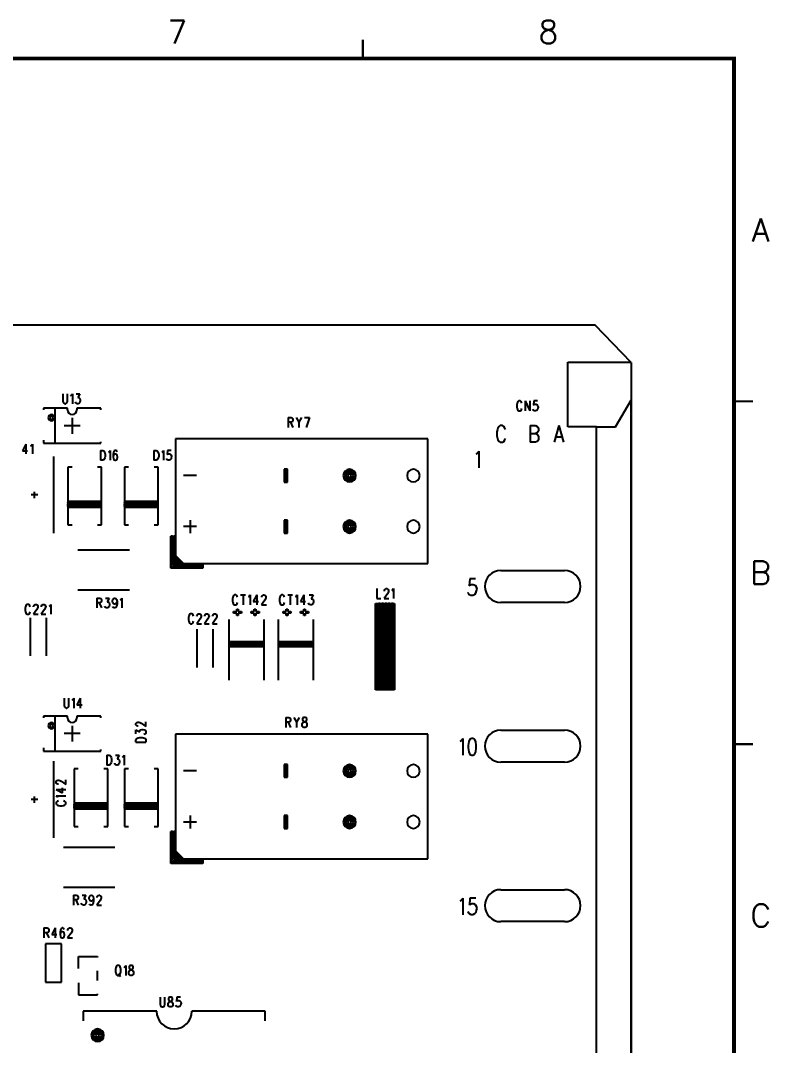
# Model space of a CAD drawing. Extents: x 295 to 953, y 10 to 290.
# Drawn here: x 788.3 to 886.5, y 155.4 to 290 of the extents above; entities that cross this region are included whole.
import ezdxf
from ezdxf.enums import TextEntityAlignment as Align

# ---------------------------------------------------------------- set-up
doc = ezdxf.new("R2010")
doc.units = 0
doc.header["$LTSCALE"] = 5
doc.header["$MEASUREMENT"] = 0
doc.layers.get('0').update_dxf_attribs({"linetype": 'CONTINUOUS', "lineweight": 25})
for name, color, linetype in [('COMP-SILK_GB', 6, 'CONTINUOUS'), ('문자', 4, 'CONTINUOUS'), ('테두리', 3, 'CONTINUOUS')]:
    doc.layers.add(name, color=color, linetype=linetype)
doc.styles.get("Standard").update_dxf_attribs({"font": 'simplex.shx'})

# ---------------------------------------------------------------- blocks, each defined once
blk = doc.blocks.new('C')
at = {"layer": '테두리'}
blk.add_line((405, 285), (405, 15), dxfattribs=at)
for points, const_width in [([(356.25, 287.5), (356.25, 285)], 0.3), ([(15, 285), (15, 15), (405, 15), (405, 285), (15, 285)], 0.5), ([(407.5, 240), (405, 240)], 0.3), ([(407.5, 195), (405, 195)], 0.3)]:
    blk.add_lwpolyline(points, dxfattribs=dict(at, const_width=const_width))
at = {"layer": '문자'}
for s, p in [('7', (331.88, 288.5)), ('8', (380.62, 288.5)), ('A', (408.5, 262.5)), ('B', (408.5, 217.5)), ('C', (408.5, 172.5))]:
    blk.add_text(s, height=3, dxfattribs=at).set_placement(p, align=Align.MIDDLE)

msp = doc.modelspace()

# ---------------------------------------------------------------- linework, layer by layer
at = {"layer": 'COMP-SILK_GB', "color": 7}
for p, q in [((863.73, 250), (505.48, 250)), ((868.48, 245.1), (863.73, 250)), ((860.13, 236.65), (860.13, 245.13)), ((860.13, 245.13), (868.45, 245.13)), ((868.48, 245.1), (868.48, 89.95)), ((793.82, 240.99), (793.82, 240.06)), ((794.45, 240.06), (794.45, 240.99)), ((794.94, 240.8), (795.08, 240.99)), ((795.08, 240.99), (795.08, 239.69)), ((795.57, 240.99), (796.07, 240.99)), ((796.07, 240.99), (795.8, 240.49)), ((793.82, 240.06), (793.86, 239.87)), ((793.86, 239.87), (793.95, 239.75)), ((793.95, 239.75), (794.09, 239.69)), ((794.09, 239.69), (794.18, 239.69)), ((794.18, 239.69), (794.31, 239.75)), ((794.31, 239.75), (794.4, 239.87)), ((794.4, 239.87), (794.45, 240.06)), ((794.85, 240.74), (794.94, 240.8)), ((795.53, 239.81), (795.48, 239.94)), ((795.57, 239.75), (795.53, 239.81)), ((795.71, 239.69), (795.57, 239.75)), ((795.84, 239.69), (795.71, 239.69)), ((795.8, 240.49), (795.93, 240.49)), ((795.98, 239.75), (795.84, 239.69)), ((795.93, 240.49), (796.02, 240.43)), ((796.07, 239.87), (795.98, 239.75)), ((796.02, 240.43), (796.07, 240.37)), ((796.07, 240.37), (796.11, 240.18)), ((796.11, 240.06), (796.07, 239.87)), ((796.11, 240.18), (796.11, 240.06)), ((853.49, 239.74), (853.45, 239.55)), ((853.45, 239.55), (853.45, 239.24)), ((853.54, 239.86), (853.49, 239.74)), ((853.63, 239.98), (853.54, 239.86)), ((853.72, 240.05), (853.63, 239.98)), ((853.9, 240.05), (853.72, 240.05)), ((853.99, 239.98), (853.9, 240.05)), ((854.08, 239.86), (853.99, 239.98)), ((854.12, 239.74), (854.08, 239.86)), ((854.53, 240.05), (855.16, 238.75)), ((854.53, 240.05), (854.53, 238.75)), ((855.16, 240.05), (855.16, 238.75)), ((855.7, 240.05), (855.65, 239.49)), ((855.65, 239.49), (855.7, 239.55)), ((856.15, 240.05), (855.7, 240.05)), ((855.7, 239.55), (855.83, 239.61)), ((855.83, 239.61), (855.97, 239.61)), ((855.97, 239.61), (856.1, 239.55)), ((856.1, 239.55), (856.19, 239.43)), ((866.4, 236.65), (868.48, 240.17)), ((868.48, 94.83), (868.48, 240.17)), ((868.48, 95.31), (868.48, 239.69)), ((794.42, 239.11), (791.28, 239.11)), ((791.28, 239.11), (791.28, 238.9)), ((792.75, 239.11), (792.75, 234.49)), ((794.42, 238.9), (794.42, 239.11)), ((798.82, 239.11), (795.68, 239.11)), ((795.68, 239.11), (795.68, 238.9)), ((798.82, 238.9), (798.82, 239.11)), ((853.45, 239.24), (853.49, 239.06)), ((853.49, 239.06), (853.54, 238.93)), ((853.54, 238.93), (853.63, 238.81)), ((853.63, 238.81), (853.72, 238.75)), ((853.72, 238.75), (853.9, 238.75)), ((853.9, 238.75), (853.99, 238.81)), ((853.99, 238.81), (854.08, 238.93)), ((854.08, 238.93), (854.12, 239.06)), ((855.61, 238.87), (855.56, 238.99)), ((855.65, 238.81), (855.61, 238.87)), ((855.79, 238.75), (855.65, 238.81)), ((855.92, 238.75), (855.79, 238.75)), ((856.06, 238.81), (855.92, 238.75)), ((856.15, 238.93), (856.06, 238.81)), ((856.19, 239.12), (856.15, 238.93)), ((856.19, 239.43), (856.24, 239.24)), ((856.24, 239.24), (856.19, 239.12)), ((795.05, 237.85), (795.05, 235.75)), ((823.42, 237.88), (823.82, 237.88)), ((823.42, 237.88), (823.42, 236.58)), ((823.82, 237.26), (823.42, 237.26)), ((823.73, 237.26), (824.05, 236.58)), ((823.82, 237.88), (823.96, 237.81)), ((823.96, 237.32), (823.82, 237.26)), ((823.96, 237.81), (824, 237.75)), ((824, 237.38), (823.96, 237.32)), ((824, 237.75), (824.05, 237.63)), ((824.05, 237.5), (824, 237.38)), ((824.05, 237.63), (824.05, 237.5)), ((824.45, 237.88), (824.81, 237.26)), ((825.17, 237.88), (824.81, 237.26)), ((824.81, 237.26), (824.81, 236.58)), ((825.58, 237.88), (826.21, 237.88)), ((826.21, 237.88), (825.76, 236.58)), ((796.1, 236.8), (794, 236.8)), ((850.89, 236.3), (850.82, 235.98)), ((850.82, 235.98), (850.82, 235.46)), ((850.97, 236.5), (850.89, 236.3)), ((851.12, 236.71), (850.97, 236.5)), ((851.27, 236.82), (851.12, 236.71)), ((851.58, 236.82), (851.27, 236.82)), ((851.73, 236.71), (851.58, 236.82)), ((851.88, 236.5), (851.73, 236.71)), ((851.96, 236.3), (851.88, 236.5)), ((855.22, 236.82), (855.9, 236.82)), ((855.22, 236.82), (855.22, 234.62)), ((855.22, 235.77), (855.9, 235.77)), ((855.9, 236.82), (856.13, 236.71)), ((856.13, 235.88), (855.9, 235.77)), ((855.9, 235.77), (856.13, 235.67)), ((856.13, 236.71), (856.21, 236.61)), ((856.21, 235.98), (856.13, 235.88)), ((856.13, 235.67), (856.21, 235.56)), ((856.21, 236.61), (856.28, 236.4)), ((856.28, 236.19), (856.21, 235.98)), ((856.21, 235.56), (856.28, 235.35)), ((856.28, 236.4), (856.28, 236.19)), ((858.97, 236.82), (858.36, 234.62)), ((858.97, 236.82), (859.58, 234.62)), ((863.92, 236.65), (860.13, 236.65)), ((863.92, 236.65), (866.4, 236.65)), ((863.92, 98.35), (863.92, 236.65)), ((788.96, 234.39), (788.51, 233.52)), ((788.96, 234.39), (788.96, 233.09)), ((789.59, 234.14), (789.68, 234.2)), ((789.68, 234.2), (789.82, 234.39)), ((789.82, 234.39), (789.82, 233.09)), ((791.28, 234.91), (791.28, 234.49)), ((791.28, 234.49), (798.82, 234.49)), ((798.82, 234.49), (798.82, 234.7)), ((808.64, 235.07), (808.64, 218.73)), ((841.75, 235.07), (808.64, 235.07)), ((841.75, 218.73), (841.75, 235.07)), ((850.82, 235.46), (850.89, 235.14)), ((850.89, 235.14), (850.97, 234.93)), ((850.97, 234.93), (851.12, 234.72)), ((851.12, 234.72), (851.27, 234.62)), ((851.27, 234.62), (851.58, 234.62)), ((851.58, 234.62), (851.73, 234.72)), ((851.73, 234.72), (851.88, 234.93)), ((851.88, 234.93), (851.96, 235.14)), ((855.9, 234.62), (855.22, 234.62)), ((856.13, 234.72), (855.9, 234.62)), ((856.21, 234.83), (856.13, 234.72)), ((856.28, 235.04), (856.21, 234.83)), ((856.28, 235.35), (856.28, 235.04)), ((858.59, 235.35), (859.35, 235.35)), ((788.51, 233.52), (789.19, 233.52)), ((798.77, 233.56), (799.08, 233.56)), ((798.77, 233.56), (798.77, 232.26)), ((799.08, 233.56), (799.22, 233.5)), ((799.22, 233.5), (799.31, 233.38)), ((799.31, 233.38), (799.35, 233.25)), ((799.35, 233.25), (799.4, 233.07)), ((799.4, 233.07), (799.4, 232.76)), ((799.8, 233.31), (799.89, 233.38)), ((799.89, 233.38), (800.03, 233.56)), ((800.03, 233.56), (800.03, 232.26)), ((800.48, 233.31), (800.43, 233)), ((800.43, 233), (800.43, 232.7)), ((800.48, 232.88), (800.43, 232.7)), ((800.57, 233.5), (800.48, 233.31)), ((800.57, 233), (800.48, 232.88)), ((800.7, 233.56), (800.57, 233.5)), ((800.7, 233.07), (800.57, 233)), ((800.79, 233.56), (800.7, 233.56)), ((800.75, 233.07), (800.7, 233.07)), ((800.88, 233), (800.75, 233.07)), ((800.93, 233.5), (800.79, 233.56)), ((800.97, 232.88), (800.88, 233)), ((800.97, 233.38), (800.93, 233.5)), ((801.02, 232.7), (800.97, 232.88)), ((805.78, 233.56), (806.09, 233.56)), ((805.78, 233.56), (805.78, 232.26)), ((806.09, 233.56), (806.23, 233.5)), ((806.23, 233.5), (806.32, 233.38)), ((806.32, 233.38), (806.36, 233.25)), ((806.36, 233.25), (806.41, 233.07)), ((806.41, 233.07), (806.41, 232.76)), ((806.81, 233.31), (806.9, 233.38)), ((806.9, 233.38), (807.04, 233.56)), ((807.04, 233.56), (807.04, 232.26)), ((807.58, 233.56), (807.53, 233)), ((807.53, 233), (807.58, 233.07)), ((808.03, 233.56), (807.58, 233.56)), ((807.58, 233.07), (807.71, 233.13)), ((807.71, 233.13), (807.85, 233.13)), ((807.85, 233.13), (807.98, 233.07)), ((807.98, 233.07), (808.07, 232.94)), ((808.07, 232.94), (808.12, 232.76)), ((848.09, 233.05), (848.24, 233.15)), ((848.24, 233.15), (848.47, 233.47)), ((848.47, 233.47), (848.47, 231.27)), ((792.62, 222.7), (792.62, 232.75)), ((799.08, 232.26), (798.77, 232.26)), ((799.22, 232.32), (799.08, 232.26)), ((799.31, 232.45), (799.22, 232.32)), ((799.35, 232.57), (799.31, 232.45)), ((799.4, 232.76), (799.35, 232.57)), ((800.43, 232.7), (800.48, 232.45)), ((800.48, 232.45), (800.57, 232.32)), ((800.57, 232.32), (800.7, 232.26)), ((800.7, 232.26), (800.75, 232.26)), ((800.75, 232.26), (800.88, 232.32)), ((800.88, 232.32), (800.97, 232.45)), ((800.97, 232.45), (801.02, 232.63)), ((801.02, 232.63), (801.02, 232.7)), ((806.09, 232.26), (805.78, 232.26)), ((806.23, 232.32), (806.09, 232.26)), ((806.32, 232.45), (806.23, 232.32)), ((806.36, 232.57), (806.32, 232.45)), ((806.41, 232.76), (806.36, 232.57)), ((807.49, 232.39), (807.44, 232.51)), ((807.53, 232.32), (807.49, 232.39)), ((807.67, 232.26), (807.53, 232.32)), ((807.8, 232.26), (807.67, 232.26)), ((807.94, 232.32), (807.8, 232.26)), ((808.03, 232.45), (807.94, 232.32)), ((808.07, 232.63), (808.03, 232.45)), ((808.12, 232.76), (808.07, 232.63)), ((795.03, 231.34), (794.5, 231.34)), ((794.5, 231.34), (794.5, 223.8)), ((798.9, 231.34), (798.38, 231.34)), ((798.9, 223.8), (798.9, 231.34)), ((802.45, 231.34), (801.93, 231.34)), ((801.93, 231.34), (801.93, 223.8)), ((806.33, 231.34), (805.8, 231.34)), ((806.33, 223.8), (806.33, 231.34)), ((811.37, 230.25), (809.69, 230.25)), ((822.89, 231.09), (822.89, 229.41)), ((823.31, 231.09), (822.89, 231.09)), ((823.1, 231.09), (823.1, 229.41)), ((823.31, 229.41), (823.31, 231.09)), ((822.89, 229.41), (823.31, 229.41)), ((790.52, 227.72), (789.68, 227.72)), ((790.1, 227.31), (790.1, 228.14)), ((798.9, 226.83), (794.5, 226.83)), ((794.5, 226.62), (794.5, 226.73)), ((794.5, 226.73), (798.9, 226.73)), ((798.9, 226.62), (794.5, 226.62)), ((794.5, 226.41), (794.5, 226.52)), ((794.5, 226.52), (798.9, 226.52)), ((798.9, 226.41), (794.5, 226.41)), ((794.5, 226.21), (794.5, 226.31)), ((794.5, 226.31), (798.9, 226.31)), ((798.9, 226.21), (794.5, 226.21)), ((794.5, 226.1), (798.9, 226.1)), ((798.9, 226.73), (798.9, 226.83)), ((798.9, 226.52), (798.9, 226.62)), ((798.9, 226.31), (798.9, 226.41)), ((798.9, 226.1), (798.9, 226.21)), ((806.33, 226.83), (801.93, 226.83)), ((801.93, 226.62), (801.93, 226.73)), ((801.93, 226.73), (806.33, 226.73)), ((806.33, 226.62), (801.93, 226.62)), ((801.93, 226.41), (801.93, 226.52)), ((801.93, 226.52), (806.33, 226.52)), ((806.33, 226.41), (801.93, 226.41)), ((801.93, 226.21), (801.93, 226.31)), ((801.93, 226.31), (806.33, 226.31)), ((806.33, 226.21), (801.93, 226.21)), ((801.93, 226.1), (806.33, 226.1)), ((806.33, 226.73), (806.33, 226.83)), ((806.33, 226.52), (806.33, 226.62)), ((806.33, 226.31), (806.33, 226.41)), ((806.33, 226.1), (806.33, 226.21)), ((794.5, 223.8), (795.03, 223.8)), ((798.38, 223.8), (798.9, 223.8)), ((801.93, 223.8), (802.45, 223.8)), ((805.8, 223.8), (806.33, 223.8)), ((811.37, 223.55), (809.69, 223.55)), ((810.53, 224.39), (810.53, 222.71)), ((822.89, 224.39), (822.89, 222.71)), ((823.31, 224.39), (822.89, 224.39)), ((823.1, 224.39), (823.1, 222.71)), ((823.31, 222.71), (823.31, 224.39)), ((808.22, 222.29), (808.01, 222.29)), ((808.01, 222.29), (808.01, 218.31)), ((808.01, 218.1), (808.01, 222.29)), ((808.01, 222.29), (808.64, 222.29)), ((808.22, 218.52), (808.22, 222.29)), ((808.64, 222.29), (808.43, 222.29)), ((808.43, 222.29), (808.43, 218.73)), ((808.64, 218.73), (808.64, 222.29)), ((808.64, 222.29), (808.64, 218.73)), ((822.89, 222.71), (823.31, 222.71)), ((802.56, 220.47), (795.8, 220.47)), ((808.64, 219.57), (808.64, 219.78)), ((808.64, 219.78), (809.69, 218.73)), ((809.48, 218.73), (808.64, 219.57)), ((808.64, 219.15), (808.64, 219.36)), ((808.64, 219.36), (809.27, 218.73)), ((808.01, 218.31), (812.21, 218.31)), ((812.21, 218.1), (808.01, 218.1)), ((812.21, 218.52), (808.22, 218.52)), ((808.43, 218.73), (812.21, 218.73)), ((809.06, 218.73), (808.64, 219.15)), ((808.64, 218.73), (808.64, 218.94)), ((808.64, 218.94), (808.85, 218.73)), ((808.64, 218.73), (812.21, 218.73)), ((808.64, 218.73), (841.75, 218.73)), ((808.85, 218.73), (809.06, 218.73)), ((809.27, 218.73), (809.48, 218.73)), ((812.21, 218.73), (812.21, 218.52)), ((812.21, 218.73), (812.21, 218.1)), ((812.21, 218.31), (812.21, 218.1)), ((847.27, 216.7), (847.2, 215.76)), ((848.03, 216.7), (847.27, 216.7)), ((851.35, 217.79), (859.73, 217.79)), ((835.07, 215.41), (835.07, 214.11)), ((836.1, 215.29), (836.15, 215.35)), ((836.15, 215.35), (836.24, 215.41)), ((836.24, 215.41), (836.42, 215.41)), ((836.42, 215.41), (836.51, 215.35)), ((836.51, 215.35), (836.55, 215.29)), ((837.14, 215.23), (837.27, 215.41)), ((837.27, 215.41), (837.27, 214.11)), ((847.2, 215.76), (847.27, 215.86)), ((847.27, 215.86), (847.5, 215.97)), ((847.5, 215.97), (847.73, 215.97)), ((847.73, 215.97), (847.96, 215.86)), ((847.96, 215.86), (848.11, 215.65)), ((848.11, 215.65), (848.19, 215.34)), ((848.19, 215.34), (848.11, 215.13)), ((802.56, 215.19), (795.8, 215.19)), ((798.28, 214.17), (798.69, 214.17)), ((798.28, 214.17), (798.28, 212.87)), ((798.69, 214.17), (798.82, 214.11)), ((798.82, 214.11), (798.87, 214.05)), ((798.87, 214.05), (798.91, 213.93)), ((799.41, 214.17), (799.9, 214.17)), ((799.9, 214.17), (799.63, 213.68)), ((800.35, 213.8), (800.4, 213.99)), ((800.4, 213.99), (800.49, 214.11)), ((800.49, 214.11), (800.62, 214.17)), ((800.62, 214.17), (800.67, 214.17)), ((800.67, 214.17), (800.8, 214.11)), ((800.8, 214.11), (800.89, 213.99)), ((800.89, 213.99), (800.94, 213.74)), ((801.34, 213.93), (801.43, 213.99)), ((801.43, 213.99), (801.57, 214.17)), ((801.57, 214.17), (801.57, 212.87)), ((816.14, 214.28), (816.09, 214.09)), ((816.09, 214.09), (816.09, 213.78)), ((816.18, 214.4), (816.14, 214.28)), ((816.27, 214.53), (816.18, 214.4)), ((816.36, 214.59), (816.27, 214.53)), ((816.54, 214.59), (816.36, 214.59)), ((816.63, 214.53), (816.54, 214.59)), ((816.72, 214.4), (816.63, 214.53)), ((816.77, 214.28), (816.72, 214.4)), ((817.17, 214.59), (817.8, 214.59)), ((817.49, 214.59), (817.49, 213.29)), ((818.21, 214.34), (818.3, 214.4)), ((818.3, 214.4), (818.43, 214.59)), ((818.43, 214.59), (818.43, 213.29)), ((819.29, 214.59), (818.84, 213.72)), ((819.29, 214.59), (819.29, 213.29)), ((819.96, 214.34), (820.01, 214.46)), ((819.96, 214.28), (819.96, 214.34)), ((820.01, 214.46), (820.05, 214.53)), ((820.05, 214.53), (820.14, 214.59)), ((820.14, 214.59), (820.32, 214.59)), ((820.32, 214.59), (820.41, 214.53)), ((820.46, 214.09), (820.37, 213.91)), ((820.41, 214.53), (820.46, 214.46)), ((820.46, 214.46), (820.5, 214.34)), ((820.5, 214.22), (820.46, 214.09)), ((820.5, 214.34), (820.5, 214.22)), ((822.32, 214.28), (822.28, 214.09)), ((822.28, 214.09), (822.28, 213.78)), ((822.37, 214.4), (822.32, 214.28)), ((822.46, 214.53), (822.37, 214.4)), ((822.55, 214.59), (822.46, 214.53)), ((822.73, 214.59), (822.55, 214.59)), ((822.82, 214.53), (822.73, 214.59)), ((822.91, 214.4), (822.82, 214.53)), ((822.95, 214.28), (822.91, 214.4)), ((823.36, 214.59), (823.99, 214.59)), ((823.67, 214.59), (823.67, 213.29)), ((824.39, 214.34), (824.48, 214.4)), ((824.48, 214.4), (824.62, 214.59)), ((824.62, 214.59), (824.62, 213.29)), ((825.47, 214.59), (825.02, 213.72)), ((825.47, 214.59), (825.47, 213.29)), ((826.19, 214.59), (826.69, 214.59)), ((826.69, 214.59), (826.42, 214.09)), ((826.42, 214.09), (826.55, 214.09)), ((826.55, 214.09), (826.64, 214.03)), ((826.64, 214.03), (826.69, 213.97)), ((826.69, 213.97), (826.73, 213.78)), ((835.07, 214.11), (835.61, 214.11)), ((836.46, 214.73), (836.01, 214.11)), ((836.01, 214.11), (836.64, 214.11)), ((836.06, 215.16), (836.1, 215.29)), ((836.06, 215.1), (836.06, 215.16)), ((836.55, 214.92), (836.46, 214.73)), ((836.55, 215.29), (836.6, 215.16)), ((836.6, 215.04), (836.55, 214.92)), ((836.6, 215.16), (836.6, 215.04)), ((837.05, 215.16), (837.14, 215.23)), ((847.12, 214.71), (847.04, 214.92)), ((847.2, 214.61), (847.12, 214.71)), ((847.43, 214.5), (847.2, 214.61)), ((847.65, 214.5), (847.43, 214.5)), ((847.88, 214.61), (847.65, 214.5)), ((848.03, 214.82), (847.88, 214.61)), ((848.11, 215.13), (848.03, 214.82)), ((788.91, 213.04), (788.87, 212.85)), ((788.87, 212.85), (788.87, 212.54)), ((788.96, 213.16), (788.91, 213.04)), ((789.05, 213.29), (788.96, 213.16)), ((789.14, 213.35), (789.05, 213.29)), ((789.32, 213.35), (789.14, 213.35)), ((789.41, 213.29), (789.32, 213.35)), ((789.5, 213.16), (789.41, 213.29)), ((789.54, 213.04), (789.5, 213.16)), ((790.4, 212.67), (789.95, 212.05)), ((789.99, 213.1), (790.04, 213.23)), ((789.99, 213.04), (789.99, 213.1)), ((790.04, 213.23), (790.08, 213.29)), ((790.08, 213.29), (790.17, 213.35)), ((790.17, 213.35), (790.35, 213.35)), ((790.35, 213.35), (790.44, 213.29)), ((790.49, 212.85), (790.4, 212.67)), ((790.44, 213.29), (790.49, 213.23)), ((790.49, 213.23), (790.53, 213.1)), ((790.53, 212.98), (790.49, 212.85)), ((790.53, 213.1), (790.53, 212.98)), ((791.43, 212.67), (790.98, 212.05)), ((791.03, 213.1), (791.07, 213.23)), ((791.03, 213.04), (791.03, 213.1)), ((791.07, 213.23), (791.12, 213.29)), ((791.12, 213.29), (791.21, 213.35)), ((791.21, 213.35), (791.39, 213.35)), ((791.39, 213.35), (791.48, 213.29)), ((791.52, 212.85), (791.43, 212.67)), ((791.48, 213.29), (791.52, 213.23)), ((791.52, 213.23), (791.57, 213.1)), ((791.57, 212.98), (791.52, 212.85)), ((791.57, 213.1), (791.57, 212.98)), ((792.02, 213.1), (792.11, 213.16)), ((792.11, 213.16), (792.24, 213.35)), ((792.24, 213.35), (792.24, 212.05)), ((798.69, 213.55), (798.28, 213.55)), ((798.6, 213.55), (798.91, 212.87)), ((798.82, 213.62), (798.69, 213.55)), ((798.87, 213.68), (798.82, 213.62)), ((798.91, 213.8), (798.87, 213.68)), ((798.91, 213.93), (798.91, 213.8)), ((799.36, 213), (799.32, 213.12)), ((799.41, 212.94), (799.36, 213)), ((799.54, 212.87), (799.41, 212.94)), ((799.68, 212.87), (799.54, 212.87)), ((799.63, 213.68), (799.77, 213.68)), ((799.81, 212.94), (799.68, 212.87)), ((799.77, 213.68), (799.86, 213.62)), ((799.9, 213.06), (799.81, 212.94)), ((799.86, 213.62), (799.9, 213.55)), ((799.9, 213.55), (799.95, 213.37)), ((799.95, 213.25), (799.9, 213.06)), ((799.95, 213.37), (799.95, 213.25)), ((800.35, 213.74), (800.35, 213.8)), ((800.4, 213.55), (800.35, 213.74)), ((800.49, 213.43), (800.4, 213.55)), ((800.44, 212.94), (800.4, 213.06)), ((800.58, 212.87), (800.44, 212.94)), ((800.62, 213.37), (800.49, 213.43)), ((800.67, 212.87), (800.58, 212.87)), ((800.67, 213.37), (800.62, 213.37)), ((800.8, 213.43), (800.67, 213.37)), ((800.8, 212.94), (800.67, 212.87)), ((800.89, 213.55), (800.8, 213.43)), ((800.89, 213.12), (800.8, 212.94)), ((800.94, 213.74), (800.89, 213.55)), ((800.94, 213.43), (800.89, 213.12)), ((800.94, 213.74), (800.94, 213.43)), ((816.09, 213.78), (816.14, 213.6)), ((816.14, 213.6), (816.18, 213.47)), ((816.18, 213.47), (816.27, 213.35)), ((816.27, 213.35), (816.36, 213.29)), ((816.36, 213.29), (816.54, 213.29)), ((816.54, 213.29), (816.63, 213.35)), ((816.63, 213.35), (816.72, 213.47)), ((816.66, 212.41), (816.66, 212.72)), ((816.66, 212.72), (816.87, 212.72)), ((816.72, 213.47), (816.77, 213.6)), ((816.87, 212.72), (816.87, 212.41)), ((818.84, 213.72), (819.51, 213.72)), ((818.96, 212.41), (818.96, 212.72)), ((818.96, 212.72), (819.17, 212.72)), ((819.17, 212.72), (819.17, 212.41)), ((820.37, 213.91), (819.92, 213.29)), ((819.92, 213.29), (820.55, 213.29)), ((822.28, 213.78), (822.32, 213.6)), ((822.32, 213.6), (822.37, 213.47)), ((822.37, 213.47), (822.46, 213.35)), ((822.46, 213.35), (822.55, 213.29)), ((822.55, 213.29), (822.73, 213.29)), ((822.73, 213.29), (822.82, 213.35)), ((822.82, 213.35), (822.91, 213.47)), ((822.91, 213.47), (822.95, 213.6)), ((823.16, 212.41), (823.16, 212.72)), ((823.16, 212.72), (823.36, 212.72)), ((823.36, 212.72), (823.36, 212.41)), ((825.02, 213.72), (825.7, 213.72)), ((825.46, 212.41), (825.46, 212.72)), ((825.46, 212.72), (825.67, 212.72)), ((825.67, 212.72), (825.67, 212.41)), ((826.15, 213.41), (826.1, 213.53)), ((826.19, 213.35), (826.15, 213.41)), ((826.33, 213.29), (826.19, 213.35)), ((826.46, 213.29), (826.33, 213.29)), ((826.6, 213.35), (826.46, 213.29)), ((826.69, 213.47), (826.6, 213.35)), ((826.73, 213.66), (826.69, 213.47)), ((826.73, 213.78), (826.73, 213.66)), ((834.89, 202.14), (834.89, 213.45)), ((834.89, 213.45), (837.4, 213.45)), ((835.1, 202.14), (835.1, 213.45)), ((835.52, 213.45), (835.31, 213.45)), ((835.31, 213.45), (835.31, 202.14)), ((835.52, 202.14), (835.52, 213.45)), ((835.94, 213.45), (835.73, 213.45)), ((835.73, 213.45), (835.73, 202.14)), ((835.94, 202.14), (835.94, 213.45)), ((836.36, 213.45), (836.15, 213.45)), ((836.15, 213.45), (836.15, 202.14)), ((836.36, 202.14), (836.36, 213.45)), ((836.78, 213.45), (836.57, 213.45)), ((836.57, 213.45), (836.57, 202.14)), ((836.78, 202.14), (836.78, 213.45)), ((837.2, 213.45), (836.99, 213.45)), ((836.99, 213.45), (836.99, 202.14)), ((837.2, 202.14), (837.2, 213.45)), ((837.4, 213.45), (837.4, 202.14)), ((859.73, 213.6), (851.35, 213.6)), ((788.87, 212.54), (788.91, 212.36)), ((788.91, 212.36), (788.96, 212.24)), ((788.96, 212.24), (789.05, 212.11)), ((789.05, 212.11), (789.14, 212.05)), ((789.14, 212.05), (789.32, 212.05)), ((789.32, 212.05), (789.41, 212.11)), ((789.41, 212.11), (789.5, 212.24)), ((789.5, 212.24), (789.54, 212.36)), ((789.55, 211.59), (789.55, 206.57)), ((789.95, 212.05), (790.58, 212.05)), ((790.98, 212.05), (791.61, 212.05)), ((791.65, 211.59), (791.65, 206.57)), ((810.36, 211.8), (810.32, 211.62)), ((810.32, 211.62), (810.32, 211.31)), ((810.32, 211.31), (810.36, 211.12)), ((810.41, 211.93), (810.36, 211.8)), ((810.5, 212.05), (810.41, 211.93)), ((810.59, 212.11), (810.5, 212.05)), ((810.77, 212.11), (810.59, 212.11)), ((810.86, 212.05), (810.77, 212.11)), ((810.95, 211.93), (810.86, 212.05)), ((810.99, 211.8), (810.95, 211.93)), ((811.85, 211.43), (811.4, 210.81)), ((811.44, 211.86), (811.49, 211.99)), ((811.44, 211.8), (811.44, 211.86)), ((811.49, 211.99), (811.53, 212.05)), ((811.53, 212.05), (811.62, 212.11)), ((811.62, 212.11), (811.8, 212.11)), ((811.8, 212.11), (811.89, 212.05)), ((811.94, 211.62), (811.85, 211.43)), ((811.89, 212.05), (811.94, 211.99)), ((811.94, 211.99), (811.98, 211.86)), ((811.98, 211.74), (811.94, 211.62)), ((811.98, 211.86), (811.98, 211.74)), ((812.88, 211.43), (812.43, 210.81)), ((812.48, 211.86), (812.52, 211.99)), ((812.48, 211.8), (812.48, 211.86)), ((812.52, 211.99), (812.57, 212.05)), ((812.57, 212.05), (812.66, 212.11)), ((812.66, 212.11), (812.84, 212.11)), ((812.84, 212.11), (812.93, 212.05)), ((812.97, 211.62), (812.88, 211.43)), ((812.93, 212.05), (812.97, 211.99)), ((812.97, 211.99), (813.02, 211.86)), ((813.02, 211.74), (812.97, 211.62)), ((813.02, 211.86), (813.02, 211.74)), ((813.92, 211.43), (813.47, 210.81)), ((813.51, 211.86), (813.56, 211.99)), ((813.51, 211.8), (813.51, 211.86)), ((813.56, 211.99), (813.6, 212.05)), ((813.6, 212.05), (813.69, 212.11)), ((813.69, 212.11), (813.87, 212.11)), ((813.87, 212.11), (813.96, 212.05)), ((814.01, 211.62), (813.92, 211.43)), ((813.96, 212.05), (814.01, 211.99)), ((814.01, 211.99), (814.05, 211.86)), ((814.05, 211.74), (814.01, 211.62)), ((814.05, 211.86), (814.05, 211.74)), ((815.61, 211.36), (815.61, 203.4)), ((816.24, 212.2), (816.24, 212.41)), ((816.24, 212.41), (816.66, 212.41)), ((816.66, 212.2), (816.24, 212.2)), ((816.66, 211.88), (816.66, 212.2)), ((816.87, 211.88), (816.66, 211.88)), ((816.87, 212.41), (817.29, 212.41)), ((817.29, 212.2), (816.87, 212.2)), ((816.87, 212.2), (816.87, 211.88)), ((817.29, 212.41), (817.29, 212.2)), ((818.55, 212.2), (818.55, 212.41)), ((818.55, 212.41), (818.96, 212.41)), ((818.96, 212.2), (818.55, 212.2)), ((818.96, 211.88), (818.96, 212.2)), ((819.17, 211.88), (818.96, 211.88)), ((819.17, 212.41), (819.59, 212.41)), ((819.59, 212.2), (819.17, 212.2)), ((819.17, 212.2), (819.17, 211.88)), ((819.59, 212.41), (819.59, 212.2)), ((820.22, 211.36), (820.22, 203.4)), ((822.11, 211.36), (822.11, 203.4)), ((822.74, 212.2), (822.74, 212.41)), ((822.74, 212.41), (823.16, 212.41)), ((823.16, 212.2), (822.74, 212.2)), ((823.16, 211.88), (823.16, 212.2)), ((823.36, 211.88), (823.16, 211.88)), ((823.36, 212.41), (823.78, 212.41)), ((823.78, 212.2), (823.36, 212.2)), ((823.36, 212.2), (823.36, 211.88)), ((823.78, 212.41), (823.78, 212.2)), ((825.04, 212.2), (825.04, 212.41)), ((825.04, 212.41), (825.46, 212.41)), ((825.46, 212.2), (825.04, 212.2)), ((825.46, 211.88), (825.46, 212.2)), ((825.67, 211.88), (825.46, 211.88)), ((825.67, 212.41), (826.09, 212.41)), ((826.09, 212.2), (825.67, 212.2)), ((825.67, 212.2), (825.67, 211.88)), ((826.09, 212.41), (826.09, 212.2)), ((826.72, 211.36), (826.72, 203.4)), ((810.36, 211.12), (810.41, 211)), ((810.41, 211), (810.5, 210.87)), ((810.5, 210.87), (810.59, 210.81)), ((810.59, 210.81), (810.77, 210.81)), ((810.77, 210.81), (810.86, 210.87)), ((810.86, 210.87), (810.95, 211)), ((810.95, 211), (810.99, 211.12)), ((811.4, 210.81), (812.03, 210.81)), ((811.42, 210.1), (811.42, 205.07)), ((812.43, 210.81), (813.06, 210.81)), ((813.47, 210.81), (814.1, 210.81)), ((813.52, 210.1), (813.52, 205.07)), ((820.22, 208.42), (815.61, 208.42)), ((815.61, 208.42), (815.61, 208.22)), ((815.61, 208.22), (820.22, 208.22)), ((820.22, 208.01), (815.61, 208.01)), ((815.61, 208.01), (815.61, 207.8)), ((815.61, 207.8), (820.22, 207.8)), ((820.22, 208.22), (820.22, 208.01)), ((826.72, 208.42), (822.11, 208.42)), ((822.11, 208.42), (822.11, 208.22)), ((822.11, 208.22), (826.72, 208.22)), ((826.72, 208.01), (822.11, 208.01)), ((822.11, 208.01), (822.11, 207.8)), ((822.11, 207.8), (826.72, 207.8)), ((826.72, 208.22), (826.72, 208.01)), ((837.4, 202.14), (834.89, 202.14)), ((835.31, 202.14), (835.1, 202.14)), ((835.73, 202.14), (835.52, 202.14)), ((836.15, 202.14), (835.94, 202.14)), ((836.57, 202.14), (836.36, 202.14)), ((836.99, 202.14), (836.78, 202.14)), ((837.4, 202.14), (837.2, 202.14)), ((794, 201.03), (794, 200.1)), ((794.63, 200.1), (794.63, 201.03)), ((795.04, 200.78), (795.13, 200.84)), ((795.13, 200.84), (795.26, 201.03)), ((795.26, 201.03), (795.26, 199.73)), ((796.12, 201.03), (795.67, 200.16)), ((796.12, 201.03), (796.12, 199.73)), ((794, 200.1), (794.05, 199.91)), ((794.05, 199.91), (794.14, 199.79)), ((794.14, 199.79), (794.27, 199.73)), ((794.27, 199.73), (794.36, 199.73)), ((794.36, 199.73), (794.5, 199.79)), ((794.5, 199.79), (794.59, 199.91)), ((794.59, 199.91), (794.63, 200.1)), ((795.67, 200.16), (796.34, 200.16)), ((794.42, 198.68), (791.28, 198.68)), ((791.28, 198.68), (791.28, 198.47)), ((792.75, 198.68), (792.75, 194.07)), ((794.42, 198.47), (794.42, 198.68)), ((798.82, 198.68), (795.68, 198.68)), ((795.68, 198.68), (795.68, 198.47)), ((798.82, 198.47), (798.82, 198.68)), ((803.48, 197.81), (803.55, 197.85)), ((803.55, 197.85), (803.67, 197.9)), ((803.67, 197.9), (803.79, 197.9)), ((803.79, 197.9), (803.92, 197.85)), ((803.92, 197.85), (804.1, 197.76)), ((804.72, 197.31), (804.72, 197.94)), ((823.1, 198.5), (823.51, 198.5)), ((823.1, 198.5), (823.1, 197.2)), ((823.51, 197.88), (823.1, 197.88)), ((823.42, 197.88), (823.73, 197.2)), ((823.51, 198.5), (823.64, 198.44)), ((823.64, 197.94), (823.51, 197.88)), ((823.64, 198.44), (823.69, 198.38)), ((823.69, 198), (823.64, 197.94)), ((823.69, 198.38), (823.73, 198.25)), ((823.73, 198.13), (823.69, 198)), ((823.73, 198.25), (823.73, 198.13)), ((824.14, 198.5), (824.5, 197.88)), ((824.86, 198.5), (824.5, 197.88)), ((824.5, 197.88), (824.5, 197.2)), ((825.35, 198.44), (825.31, 198.31)), ((825.31, 198.31), (825.31, 198.19)), ((825.31, 198.19), (825.35, 198.07)), ((825.31, 197.76), (825.4, 197.88)), ((825.49, 198.5), (825.35, 198.44)), ((825.35, 198.07), (825.44, 198)), ((825.4, 197.88), (825.53, 197.94)), ((825.44, 198), (825.62, 197.94)), ((825.67, 198.5), (825.49, 198.5)), ((825.53, 197.94), (825.71, 198)), ((825.62, 197.94), (825.76, 197.88)), ((825.8, 198.44), (825.67, 198.5)), ((825.71, 198), (825.8, 198.07)), ((825.76, 197.88), (825.85, 197.76)), ((825.85, 198.31), (825.8, 198.44)), ((825.8, 198.07), (825.85, 198.19)), ((825.85, 198.19), (825.85, 198.31)), ((795.05, 197.42), (795.05, 195.33)), ((803.42, 197.72), (803.48, 197.81)), ((803.42, 197.54), (803.42, 197.72)), ((803.48, 197.45), (803.42, 197.54)), ((803.42, 196.37), (803.42, 196.86)), ((803.42, 196.86), (803.92, 196.59)), ((803.55, 197.4), (803.48, 197.45)), ((803.67, 197.36), (803.55, 197.4)), ((803.73, 197.36), (803.67, 197.36)), ((803.92, 196.73), (803.98, 196.82)), ((803.92, 196.59), (803.92, 196.73)), ((803.98, 196.82), (804.04, 196.86)), ((804.04, 196.86), (804.23, 196.91)), ((804.1, 197.76), (804.72, 197.31)), ((804.23, 196.91), (804.35, 196.91)), ((804.35, 196.91), (804.54, 196.86)), ((804.54, 196.86), (804.66, 196.77)), ((804.66, 196.77), (804.72, 196.64)), ((804.72, 196.5), (804.66, 196.37)), ((804.72, 196.64), (804.72, 196.5)), ((825.26, 197.63), (825.31, 197.76)), ((825.26, 197.45), (825.26, 197.63)), ((825.31, 197.32), (825.26, 197.45)), ((825.35, 197.26), (825.31, 197.32)), ((825.49, 197.2), (825.35, 197.26)), ((825.67, 197.2), (825.49, 197.2)), ((825.8, 197.26), (825.67, 197.2)), ((825.85, 197.32), (825.8, 197.26)), ((825.85, 197.76), (825.89, 197.63)), ((825.89, 197.45), (825.85, 197.32)), ((825.89, 197.63), (825.89, 197.45)), ((851.35, 196.84), (859.73, 196.84)), ((796.1, 196.38), (794, 196.38)), ((803.42, 195.56), (803.48, 195.69)), ((803.42, 195.24), (803.42, 195.56)), ((803.42, 195.24), (804.72, 195.24)), ((803.48, 195.69), (803.61, 195.78)), ((803.61, 195.78), (803.73, 195.83)), ((803.73, 195.83), (803.92, 195.87)), ((803.92, 195.87), (804.23, 195.87)), ((804.23, 195.87), (804.41, 195.83)), ((804.41, 195.83), (804.54, 195.78)), ((804.6, 196.32), (804.47, 196.28)), ((804.54, 195.78), (804.66, 195.69)), ((804.66, 196.37), (804.6, 196.32)), ((804.66, 195.69), (804.72, 195.56)), ((804.72, 195.56), (804.72, 195.24)), ((808.64, 196.3), (808.64, 179.95)), ((841.75, 196.3), (808.64, 196.3)), ((841.75, 179.95), (841.75, 196.3)), ((846, 195.33), (846.15, 195.43)), ((846.15, 195.43), (846.38, 195.75)), ((846.38, 195.75), (846.38, 193.55)), ((847.14, 195.33), (847.06, 194.8)), ((847.29, 195.64), (847.14, 195.33)), ((847.52, 195.75), (847.29, 195.64)), ((847.67, 195.75), (847.52, 195.75)), ((847.9, 195.64), (847.67, 195.75)), ((848.05, 195.33), (847.9, 195.64)), ((848.13, 194.8), (848.05, 195.33)), ((791.28, 194.49), (791.28, 194.07)), ((791.28, 194.07), (798.82, 194.07)), ((798.82, 194.07), (798.82, 194.28)), ((847.06, 194.8), (847.06, 194.49)), ((847.06, 194.49), (847.14, 193.97)), ((847.14, 193.97), (847.29, 193.65)), ((847.9, 193.65), (848.05, 193.97)), ((848.05, 193.97), (848.13, 194.49)), ((848.13, 194.49), (848.13, 194.8)), ((792.62, 182.68), (792.62, 192.74)), ((799.59, 193.55), (799.91, 193.55)), ((799.59, 193.55), (799.59, 192.25)), ((799.91, 193.55), (800.04, 193.49)), ((800.04, 193.49), (800.13, 193.36)), ((800.13, 192.44), (800.04, 192.31)), ((800.13, 193.36), (800.18, 193.24)), ((800.18, 192.56), (800.13, 192.44)), ((800.18, 193.24), (800.22, 193.05)), ((800.22, 192.75), (800.18, 192.56)), ((800.22, 193.05), (800.22, 192.75)), ((800.67, 192.37), (800.63, 192.5)), ((800.72, 193.55), (801.21, 193.55)), ((801.21, 193.55), (800.94, 193.05)), ((800.94, 193.05), (801.08, 193.05)), ((801.08, 193.05), (801.17, 192.99)), ((801.21, 192.44), (801.12, 192.31)), ((801.17, 192.99), (801.21, 192.93)), ((801.21, 192.93), (801.26, 192.75)), ((801.26, 192.62), (801.21, 192.44)), ((801.26, 192.75), (801.26, 192.62)), ((801.66, 193.3), (801.75, 193.36)), ((801.75, 193.36), (801.89, 193.55)), ((801.89, 193.55), (801.89, 192.25)), ((847.29, 193.65), (847.52, 193.55)), ((847.52, 193.55), (847.67, 193.55)), ((847.67, 193.55), (847.9, 193.65)), ((859.73, 192.65), (851.35, 192.65)), ((795.85, 191.74), (795.33, 191.74)), ((795.33, 191.74), (795.33, 184.2)), ((799.73, 191.74), (799.2, 191.74)), ((799.91, 192.25), (799.59, 192.25)), ((799.73, 184.2), (799.73, 191.74)), ((800.04, 192.31), (799.91, 192.25)), ((800.72, 192.31), (800.67, 192.37)), ((800.85, 192.25), (800.72, 192.31)), ((800.99, 192.25), (800.85, 192.25)), ((801.12, 192.31), (800.99, 192.25)), ((802.45, 191.74), (801.93, 191.74)), ((801.93, 191.74), (801.93, 184.2)), ((806.33, 191.74), (805.8, 191.74)), ((806.33, 184.2), (806.33, 191.74)), ((811.37, 191.48), (809.69, 191.48)), ((822.89, 192.32), (822.89, 190.64)), ((823.31, 192.32), (822.89, 192.32)), ((823.1, 192.32), (823.1, 190.64)), ((823.31, 190.64), (823.31, 192.32)), ((792.93, 190.08), (792.99, 190.17)), ((792.93, 189.9), (792.93, 190.08)), ((792.99, 189.81), (792.93, 189.9)), ((792.99, 190.17), (793.05, 190.22)), ((793.05, 189.77), (792.99, 189.81)), ((793.05, 190.22), (793.18, 190.26)), ((793.18, 189.72), (793.05, 189.77)), ((793.18, 190.26), (793.3, 190.26)), ((793.3, 190.26), (793.42, 190.22)), ((793.42, 190.22), (793.61, 190.13)), ((793.61, 190.13), (794.23, 189.68)), ((794.23, 189.68), (794.23, 190.31)), ((822.89, 190.64), (823.31, 190.64)), ((792.93, 189.05), (794.23, 189.05)), ((792.93, 189.05), (793.79, 188.6)), ((793.24, 189.72), (793.18, 189.72)), ((793.79, 188.6), (793.79, 189.27)), ((790.52, 187.71), (789.68, 187.71)), ((790.1, 187.29), (790.1, 188.13)), ((793.11, 188.06), (792.93, 188.19)), ((792.93, 188.19), (794.23, 188.19)), ((792.99, 187.43), (792.93, 187.34)), ((792.93, 187.34), (792.93, 187.16)), ((792.93, 187.16), (792.99, 187.07)), ((793.11, 187.52), (792.99, 187.43)), ((792.99, 187.07), (793.11, 186.98)), ((793.18, 187.97), (793.11, 188.06)), ((793.24, 187.56), (793.11, 187.52)), ((794.04, 187.52), (793.92, 187.56)), ((794.17, 187.43), (794.04, 187.52)), ((794.04, 186.98), (794.17, 187.07)), ((794.23, 187.34), (794.17, 187.43)), ((794.17, 187.07), (794.23, 187.16)), ((794.23, 187.16), (794.23, 187.34)), ((799.73, 187.23), (795.33, 187.23)), ((795.33, 187.02), (795.33, 187.13)), ((795.33, 187.13), (799.73, 187.13)), ((799.73, 187.13), (799.73, 187.23)), ((806.33, 187.23), (801.93, 187.23)), ((801.93, 187.02), (801.93, 187.13)), ((801.93, 187.13), (806.33, 187.13)), ((806.33, 187.13), (806.33, 187.23)), ((793.11, 186.98), (793.24, 186.93)), ((793.24, 186.93), (793.42, 186.89)), ((793.42, 186.89), (793.73, 186.89)), ((793.73, 186.89), (793.92, 186.93)), ((793.92, 186.93), (794.04, 186.98)), ((799.73, 187.02), (795.33, 187.02)), ((795.33, 186.81), (795.33, 186.92)), ((795.33, 186.92), (799.73, 186.92)), ((799.73, 186.81), (795.33, 186.81)), ((795.33, 186.61), (795.33, 186.71)), ((795.33, 186.71), (799.73, 186.71)), ((799.73, 186.61), (795.33, 186.61)), ((795.33, 186.5), (799.73, 186.5)), ((799.73, 186.92), (799.73, 187.02)), ((799.73, 186.71), (799.73, 186.81)), ((799.73, 186.5), (799.73, 186.61)), ((806.33, 187.02), (801.93, 187.02)), ((801.93, 186.81), (801.93, 186.92)), ((801.93, 186.92), (806.33, 186.92)), ((806.33, 186.81), (801.93, 186.81)), ((801.93, 186.61), (801.93, 186.71)), ((801.93, 186.71), (806.33, 186.71)), ((806.33, 186.61), (801.93, 186.61)), ((801.93, 186.5), (806.33, 186.5)), ((806.33, 186.92), (806.33, 187.02)), ((806.33, 186.71), (806.33, 186.81)), ((806.33, 186.5), (806.33, 186.61)), ((811.37, 184.77), (809.69, 184.77)), ((810.53, 185.61), (810.53, 183.93)), ((822.89, 185.61), (822.89, 183.93)), ((823.31, 185.61), (822.89, 185.61)), ((823.1, 185.61), (823.1, 183.93)), ((823.31, 183.93), (823.31, 185.61)), ((795.33, 184.2), (795.85, 184.2)), ((799.2, 184.2), (799.73, 184.2)), ((801.93, 184.2), (802.45, 184.2)), ((805.8, 184.2), (806.33, 184.2)), ((808.22, 183.51), (808.01, 183.51)), ((808.01, 183.51), (808.01, 179.53)), ((808.01, 179.32), (808.01, 183.51)), ((808.01, 183.51), (808.64, 183.51)), ((808.22, 179.74), (808.22, 183.51)), ((808.64, 183.51), (808.43, 183.51)), ((808.43, 183.51), (808.43, 179.95)), ((808.64, 179.95), (808.64, 183.51)), ((808.64, 183.51), (808.64, 179.95)), ((822.89, 183.93), (823.31, 183.93)), ((800.66, 181.44), (793.9, 181.44)), ((808.64, 180.79), (808.64, 181)), ((808.64, 181), (809.69, 179.95)), ((809.48, 179.95), (808.64, 180.79)), ((808.64, 180.37), (808.64, 180.58)), ((808.64, 180.58), (809.27, 179.95)), ((809.06, 179.95), (808.64, 180.37)), ((808.01, 179.53), (812.21, 179.53)), ((812.21, 179.32), (808.01, 179.32)), ((812.21, 179.74), (808.22, 179.74)), ((808.43, 179.95), (812.21, 179.95)), ((808.64, 179.95), (808.64, 180.16)), ((808.64, 180.16), (808.85, 179.95)), ((808.64, 179.95), (812.21, 179.95)), ((808.64, 179.95), (841.75, 179.95)), ((808.85, 179.95), (809.06, 179.95)), ((809.27, 179.95), (809.48, 179.95)), ((812.21, 179.95), (812.21, 179.74)), ((812.21, 179.95), (812.21, 179.32)), ((812.21, 179.53), (812.21, 179.32)), ((800.66, 176.16), (793.9, 176.16)), ((795.21, 175.17), (795.62, 175.17)), ((795.21, 175.17), (795.21, 173.87)), ((795.62, 175.17), (795.75, 175.1)), ((795.75, 175.1), (795.8, 175.04)), ((795.8, 175.04), (795.84, 174.92)), ((796.34, 175.17), (796.83, 175.17)), ((796.83, 175.17), (796.56, 174.67)), ((797.28, 174.79), (797.33, 174.98)), ((797.33, 174.98), (797.42, 175.1)), ((797.42, 175.1), (797.55, 175.17)), ((797.55, 175.17), (797.6, 175.17)), ((797.6, 175.17), (797.73, 175.1)), ((797.73, 175.1), (797.82, 174.98)), ((797.82, 174.98), (797.87, 174.73)), ((798.32, 174.92), (798.36, 175.04)), ((798.36, 175.04), (798.41, 175.1)), ((798.41, 175.1), (798.5, 175.17)), ((798.5, 175.17), (798.68, 175.17)), ((798.68, 175.17), (798.77, 175.1)), ((798.77, 175.1), (798.81, 175.04)), ((798.81, 175.04), (798.86, 174.92)), ((851.35, 175.88), (859.73, 175.88)), ((795.62, 174.55), (795.21, 174.55)), ((795.53, 174.55), (795.84, 173.87)), ((795.75, 174.61), (795.62, 174.55)), ((795.8, 174.67), (795.75, 174.61)), ((795.84, 174.79), (795.8, 174.67)), ((795.84, 174.92), (795.84, 174.79)), ((796.29, 173.99), (796.25, 174.11)), ((796.34, 173.93), (796.29, 173.99)), ((796.47, 173.87), (796.34, 173.93)), ((796.61, 173.87), (796.47, 173.87)), ((796.56, 174.67), (796.7, 174.67)), ((796.74, 173.93), (796.61, 173.87)), ((796.7, 174.67), (796.79, 174.61)), ((796.83, 174.05), (796.74, 173.93)), ((796.79, 174.61), (796.83, 174.55)), ((796.83, 174.55), (796.88, 174.36)), ((796.88, 174.24), (796.83, 174.05)), ((796.88, 174.36), (796.88, 174.24)), ((797.28, 174.73), (797.28, 174.79)), ((797.33, 174.55), (797.28, 174.73)), ((797.42, 174.42), (797.33, 174.55)), ((797.37, 173.93), (797.33, 174.05)), ((797.51, 173.87), (797.37, 173.93)), ((797.55, 174.36), (797.42, 174.42)), ((797.6, 173.87), (797.51, 173.87)), ((797.6, 174.36), (797.55, 174.36)), ((797.73, 174.42), (797.6, 174.36)), ((797.73, 173.93), (797.6, 173.87)), ((797.82, 174.55), (797.73, 174.42)), ((797.82, 174.11), (797.73, 173.93)), ((797.87, 174.73), (797.82, 174.55)), ((797.87, 174.42), (797.82, 174.11)), ((797.87, 174.73), (797.87, 174.42)), ((798.72, 174.48), (798.27, 173.87)), ((798.27, 173.87), (798.9, 173.87)), ((798.32, 174.86), (798.32, 174.92)), ((798.81, 174.67), (798.72, 174.48)), ((798.86, 174.79), (798.81, 174.67)), ((798.86, 174.92), (798.86, 174.79)), ((846, 174.37), (846.15, 174.48)), ((846.15, 174.48), (846.38, 174.79)), ((846.38, 174.79), (846.38, 172.59)), ((847.29, 174.79), (847.22, 173.85)), ((847.22, 173.85), (847.29, 173.95)), ((848.05, 174.79), (847.29, 174.79)), ((847.29, 173.95), (847.52, 174.06)), ((847.52, 174.06), (847.75, 174.06)), ((847.75, 174.06), (847.98, 173.95)), ((847.98, 173.95), (848.13, 173.74)), ((848.13, 173.74), (848.21, 173.43)), ((847.14, 172.8), (847.06, 173.01)), ((847.22, 172.7), (847.14, 172.8)), ((847.44, 172.59), (847.22, 172.7)), ((847.67, 172.59), (847.44, 172.59)), ((847.9, 172.7), (847.67, 172.59)), ((848.05, 172.91), (847.9, 172.7)), ((848.13, 173.22), (848.05, 172.91)), ((848.21, 173.43), (848.13, 173.22)), ((859.73, 171.69), (851.35, 171.69)), ((791.34, 170.86), (791.75, 170.86)), ((791.34, 170.86), (791.34, 169.56)), ((791.75, 170.24), (791.34, 170.24)), ((791.66, 170.24), (791.97, 169.56)), ((791.75, 170.86), (791.88, 170.8)), ((791.88, 170.31), (791.75, 170.24)), ((791.88, 170.8), (791.93, 170.74)), ((791.93, 170.37), (791.88, 170.31)), ((791.93, 170.74), (791.97, 170.61)), ((791.97, 170.49), (791.93, 170.37)), ((791.97, 170.61), (791.97, 170.49)), ((792.83, 170.86), (792.38, 170)), ((792.38, 170), (793.05, 170)), ((792.83, 170.86), (792.83, 169.56)), ((793.5, 170.61), (793.46, 170.31)), ((793.46, 170.31), (793.46, 170)), ((793.5, 170.18), (793.46, 170)), ((793.46, 170), (793.5, 169.75)), ((793.59, 170.8), (793.5, 170.61)), ((793.59, 170.31), (793.5, 170.18)), ((793.5, 169.75), (793.59, 169.62)), ((793.73, 170.86), (793.59, 170.8)), ((793.73, 170.37), (793.59, 170.31)), ((793.59, 169.62), (793.73, 169.56)), ((793.82, 170.86), (793.73, 170.86)), ((793.77, 170.37), (793.73, 170.37)), ((793.73, 169.56), (793.77, 169.56)), ((793.91, 170.31), (793.77, 170.37)), ((793.77, 169.56), (793.91, 169.62)), ((793.95, 170.8), (793.82, 170.86)), ((794, 170.18), (793.91, 170.31)), ((793.91, 169.62), (794, 169.75)), ((794, 170.68), (793.95, 170.8)), ((794.04, 170), (794, 170.18)), ((794, 169.75), (794.04, 169.93)), ((794.04, 169.93), (794.04, 170)), ((794.9, 170.18), (794.45, 169.56)), ((794.45, 169.56), (795.08, 169.56)), ((794.49, 170.61), (794.54, 170.74)), ((794.49, 170.55), (794.49, 170.61)), ((794.54, 170.74), (794.58, 170.8)), ((794.58, 170.8), (794.67, 170.86)), ((794.67, 170.86), (794.85, 170.86)), ((794.85, 170.86), (794.94, 170.8)), ((794.99, 170.37), (794.9, 170.18)), ((794.94, 170.8), (794.99, 170.74)), ((794.99, 170.74), (795.03, 170.61)), ((795.03, 170.49), (794.99, 170.37)), ((795.03, 170.61), (795.03, 170.49)), ((793.63, 168.78), (791.53, 168.78)), ((791.53, 168.78), (791.53, 163.75)), ((793.63, 163.75), (793.63, 168.78)), ((795.86, 165.56), (795.86, 167.13)), ((795.86, 167.13), (798.37, 167.13)), ((798.37, 167.13), (798.37, 167.02)), ((800.78, 165.63), (800.73, 165.44)), ((800.82, 165.75), (800.78, 165.63)), ((800.91, 165.87), (800.82, 165.75)), ((801, 165.94), (800.91, 165.87)), ((801.18, 165.94), (801, 165.94)), ((801.27, 165.87), (801.18, 165.94)), ((801.36, 165.75), (801.27, 165.87)), ((801.41, 165.63), (801.36, 165.75)), ((801.45, 165.44), (801.41, 165.63)), ((801.86, 165.69), (801.95, 165.75)), ((801.95, 165.75), (802.08, 165.94)), ((802.08, 165.94), (802.08, 164.64)), ((802.58, 165.87), (802.53, 165.75)), ((802.53, 165.75), (802.53, 165.63)), ((802.53, 165.63), (802.58, 165.5)), ((802.71, 165.94), (802.58, 165.87)), ((802.89, 165.94), (802.71, 165.94)), ((803.03, 165.87), (802.89, 165.94)), ((803.07, 165.75), (803.03, 165.87)), ((803.03, 165.5), (803.07, 165.63)), ((803.07, 165.63), (803.07, 165.75)), ((798.37, 163.98), (798.37, 165.24)), ((800.73, 165.44), (800.73, 165.13)), ((800.73, 165.13), (800.78, 164.95)), ((800.78, 164.95), (800.82, 164.82)), ((800.82, 164.82), (800.91, 164.7)), ((800.91, 164.7), (801, 164.64)), ((801, 164.64), (801.18, 164.64)), ((801.14, 164.88), (801.41, 164.51)), ((801.18, 164.64), (801.27, 164.7)), ((801.27, 164.7), (801.36, 164.82)), ((801.36, 164.82), (801.41, 164.95)), ((801.41, 164.95), (801.45, 165.13)), ((801.45, 165.13), (801.45, 165.44)), ((802.49, 165.07), (802.53, 165.19)), ((802.49, 164.88), (802.49, 165.07)), ((802.53, 164.76), (802.49, 164.88)), ((802.53, 165.19), (802.62, 165.32)), ((802.58, 164.7), (802.53, 164.76)), ((802.58, 165.5), (802.67, 165.44)), ((802.71, 164.64), (802.58, 164.7)), ((802.62, 165.32), (802.76, 165.38)), ((802.67, 165.44), (802.85, 165.38)), ((802.89, 164.64), (802.71, 164.64)), ((802.76, 165.38), (802.94, 165.44)), ((802.85, 165.38), (802.98, 165.32)), ((803.03, 164.7), (802.89, 164.64)), ((802.94, 165.44), (803.03, 165.5)), ((802.98, 165.32), (803.07, 165.19)), ((803.07, 164.76), (803.03, 164.7)), ((803.07, 165.19), (803.12, 165.07)), ((803.12, 164.88), (803.07, 164.76)), ((803.12, 165.07), (803.12, 164.88)), ((791.53, 163.75), (793.63, 163.75)), ((795.86, 163.67), (795.86, 162.1)), ((795.86, 162.1), (798.37, 162.1)), ((798.37, 162.1), (798.37, 162.2)), ((806.6, 161.79), (806.6, 160.86)), ((807.23, 160.86), (807.23, 161.79)), ((807.73, 161.72), (807.68, 161.6)), ((807.68, 161.6), (807.68, 161.48)), ((807.86, 161.79), (807.73, 161.72)), ((808.04, 161.79), (807.86, 161.79)), ((808.18, 161.72), (808.04, 161.79)), ((808.22, 161.6), (808.18, 161.72)), ((808.22, 161.48), (808.22, 161.6)), ((808.81, 161.79), (808.76, 161.23)), ((809.26, 161.79), (808.81, 161.79)), ((806.6, 160.86), (806.65, 160.67)), ((806.65, 160.67), (806.74, 160.55)), ((806.74, 160.55), (806.87, 160.49)), ((806.87, 160.49), (806.96, 160.49)), ((806.96, 160.49), (807.1, 160.55)), ((807.1, 160.55), (807.19, 160.67)), ((807.19, 160.67), (807.23, 160.86)), ((807.64, 160.92), (807.68, 161.04)), ((807.64, 160.74), (807.64, 160.92)), ((807.68, 160.61), (807.64, 160.74)), ((807.68, 161.48), (807.73, 161.35)), ((807.68, 161.04), (807.77, 161.17)), ((807.73, 160.55), (807.68, 160.61)), ((807.73, 161.35), (807.82, 161.29)), ((807.86, 160.49), (807.73, 160.55)), ((807.77, 161.17), (807.91, 161.23)), ((807.82, 161.29), (808, 161.23)), ((808.04, 160.49), (807.86, 160.49)), ((807.91, 161.23), (808.09, 161.29)), ((808, 161.23), (808.13, 161.17)), ((808.18, 160.55), (808.04, 160.49)), ((808.09, 161.29), (808.18, 161.35)), ((808.13, 161.17), (808.22, 161.04)), ((808.18, 161.35), (808.22, 161.48)), ((808.22, 160.61), (808.18, 160.55)), ((808.22, 161.04), (808.27, 160.92)), ((808.27, 160.74), (808.22, 160.61)), ((808.27, 160.92), (808.27, 160.74)), ((808.72, 160.61), (808.67, 160.74)), ((808.76, 160.55), (808.72, 160.61)), ((808.76, 161.23), (808.81, 161.29)), ((808.9, 160.49), (808.76, 160.55)), ((808.81, 161.29), (808.94, 161.35)), ((809.03, 160.49), (808.9, 160.49)), ((808.94, 161.35), (809.08, 161.35)), ((809.17, 160.55), (809.03, 160.49)), ((809.08, 161.35), (809.21, 161.29)), ((809.26, 160.67), (809.17, 160.55)), ((809.21, 161.29), (809.3, 161.17)), ((809.3, 160.86), (809.26, 160.67)), ((809.3, 161.17), (809.35, 160.98)), ((809.35, 160.98), (809.3, 160.86)), ((806.15, 159.92), (796.51, 159.92)), ((796.51, 159.92), (796.51, 158.66)), ((820.39, 159.92), (810.76, 159.92)), ((820.39, 158.66), (820.39, 159.92))]:
    msp.add_line(p, q, dxfattribs=at)
for centre, radius, start, end in [((792.33, 237.85), 0.419, 0, 180), ((795.05, 238.9), 0.629, 180, 0), ((792.33, 237.85), 0.419, 180, 0), ((792.33, 237.85), 0.21, 0, 180), ((792.33, 237.85), 0.21, 180, 0), ((831.48, 230.25), 0.838, 0, 180), ((831.48, 230.25), 0.838, 180, 0), ((831.48, 230.25), 0.629, 0, 180), ((831.48, 230.25), 0.629, 180, 0), ((831.48, 230.25), 0.419, 0, 180), ((831.48, 230.25), 0.419, 180, 0), ((831.48, 230.25), 0.21, 0, 180), ((831.48, 230.25), 0.21, 180, 0), ((839.87, 230.25), 0.838, 0, 180), ((839.87, 230.25), 0.838, 180, 0), ((831.48, 223.55), 0.838, 0, 180), ((831.48, 223.55), 0.838, 180, 0), ((831.48, 223.55), 0.629, 0, 180), ((831.48, 223.55), 0.629, 180, 0), ((831.48, 223.55), 0.419, 0, 180), ((831.48, 223.55), 0.419, 180, 0), ((831.48, 223.55), 0.21, 0, 180), ((831.48, 223.55), 0.21, 180, 0), ((839.87, 223.55), 0.838, 0, 180), ((839.87, 223.55), 0.838, 180, 0), ((851.35, 215.7), 2.1, 90, 270), ((859.73, 215.7), 2.1, 270, 90), ((792.33, 197.42), 0.419, 0, 180), ((795.05, 198.47), 0.629, 180, 0), ((792.33, 197.42), 0.419, 180, 0), ((792.33, 197.42), 0.21, 0, 180), ((792.33, 197.42), 0.21, 180, 0), ((851.35, 194.74), 2.1, 90, 270), ((859.73, 194.74), 2.1, 270, 90), ((831.48, 191.48), 0.838, 0, 180), ((831.48, 191.48), 0.838, 180, 0), ((831.48, 191.48), 0.629, 0, 180), ((831.48, 191.48), 0.629, 180, 0), ((831.48, 191.48), 0.419, 0, 180), ((831.48, 191.48), 0.419, 180, 0), ((831.48, 191.48), 0.21, 0, 180), ((831.48, 191.48), 0.21, 180, 0), ((839.87, 191.48), 0.838, 0, 180), ((839.87, 191.48), 0.838, 180, 0), ((831.48, 184.77), 0.838, 0, 180), ((831.48, 184.77), 0.838, 180, 0), ((831.48, 184.77), 0.629, 0, 180), ((831.48, 184.77), 0.629, 180, 0), ((831.48, 184.77), 0.419, 0, 180), ((831.48, 184.77), 0.419, 180, 0), ((831.48, 184.77), 0.21, 0, 180), ((831.48, 184.77), 0.21, 180, 0), ((839.87, 184.77), 0.838, 0, 180), ((839.87, 184.77), 0.838, 180, 0), ((851.35, 173.79), 2.1, 90, 270), ((859.73, 173.79), 2.1, 270, 90), ((808.45, 159.92), 2.31, 180, 0), ((798.39, 156.78), 0.838, 0, 180), ((798.39, 156.78), 0.838, 180, 0), ((798.39, 156.78), 0.629, 0, 180), ((798.39, 156.78), 0.629, 180, 0), ((798.39, 156.78), 0.419, 0, 180), ((798.39, 156.78), 0.419, 180, 0), ((798.39, 156.78), 0.21, 0, 180), ((798.39, 156.78), 0.21, 180, 0)]:
    msp.add_arc(centre, radius, start, end, dxfattribs=at)

# ---------------------------------------------------------------- block references
msp.add_blockref('C', (476.98, 0))

doc.saveas('drawing.dxf')
